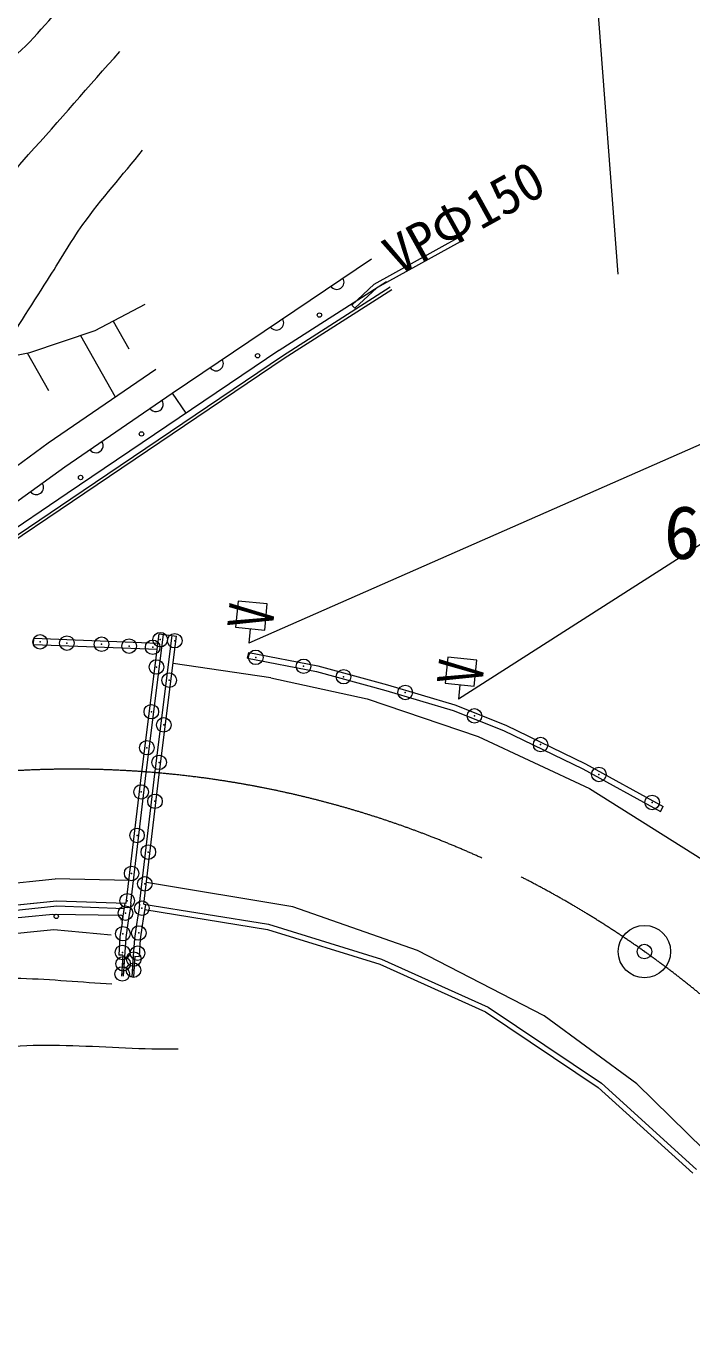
# Model space of a CAD drawing. Units: millimetres, scale not verified. Extents: x 40000 to 680000, y 20000 to 380000.
# Drawn here: x 447984 to 470860, y 291006 to 335710 of the extents above; entities that cross this region are included whole.
import ezdxf
from ezdxf.enums import TextEntityAlignment as Align

# ---------------------------------------------------------------- set-up
doc = ezdxf.new("R2010")
doc.units = ezdxf.units.MM
doc.header["$LTSCALE"] = 1000
doc.header["$PDMODE"] = 32
doc.header["$PDSIZE"] = 500
doc.linetypes.add('CHAIN', pattern=[18.5, 12, -1.5, 3.5, -1.5])
for name, color, linetype, lineweight in [('M-BGD', 7, 'Continuous', 13), ('M-BGD-HTXT', 7, 'Continuous', 13), ('M-BMK', 2, 'CHAIN', 13), ('M-BMK-SRVR', 3, 'Continuous', 13)]:
    doc.layers.add(name, color=color, linetype=linetype, lineweight=lineweight)
doc.styles.add('ＭＳ ゴシック', font='')
doc.styles.get('ＭＳ ゴシック').set_extended_font_data('MS Gothic')

# ---------------------------------------------------------------- blocks, each defined once
blk = doc.blocks.new('circle')
at = {"color": 0, "linetype": 'Continuous', "lineweight": -2}
blk.add_circle((0, 0), 1.25, dxfattribs=at)

msp = doc.modelspace()

# ---------------------------------------------------------------- linework, layer by layer
at = {"layer": 'M-BGD'}
for p, q in [((459947, 326834), (462822, 328428)), ((462894, 328297), (460036, 326712)), ((462822, 328428), (462894, 328297)), ((453005, 323095), (459847, 327714)), ((456675, 324572), (460368, 326937)), ((459179, 326123), (459947, 326834)), ((456799, 324378), (460492, 326744)), ((456853, 324294), (460546, 326659)), ((460036, 326712), (459281, 326013)), ((450363, 325248), (452078, 326154)), ((459179, 326123), (459281, 326013)), ((450973, 325570), (451514, 324613)), ((448112, 324497), (450363, 325248)), ((449858, 325079), (451050, 322967)), ((449397, 319657), (456668, 324567)), ((445671, 324001), (448112, 324497)), ((448028, 324480), (448757, 323187)), ((449526, 319467), (456797, 324377)), ((449582, 319384), (456853, 324294)), ((448745, 321386), (452440, 323919)), ((449311, 320562), (453005, 323095)), ((453005, 323095), (453470, 322408)), ((443720, 317709), (448745, 321386)), ((441094, 314628), (449311, 320562)), ((439187, 312759), (449397, 319657)), ((439316, 312568), (449526, 319467)), ((439372, 312485), (449582, 319384)), ((455272, 315947), (455185, 315049)), ((456271, 315850), (455272, 315947)), ((456183, 314952), (456271, 315850)), ((451961, 310068), (452562, 314825)), ((452110, 310049), (452711, 314806)), ((452407, 310013), (453009, 314768)), ((452556, 309995), (453158, 314749)), ((452562, 314825), (453158, 314749)), ((455185, 315049), (456183, 314952)), ((455684, 315001), (455635, 314500)), ((448245, 314461), (448253, 314661)), ((448245, 314461), (452495, 314292)), ((452520, 314492), (448253, 314661)), ((455597, 313984), (455635, 314180)), ((455597, 313984), (457957, 313530)), ((455635, 314180), (458002, 313725)), ((462471, 314022), (462384, 313124)), ((463470, 313925), (462471, 314022)), ((463383, 313027), (463470, 313925)), ((456389, 313310), (453038, 313803)), ((457957, 313530), (460345, 312881)), ((458002, 313725), (460399, 313073)), ((456389, 313310), (459697, 312588)), ((460399, 313073), (462718, 312383)), ((462384, 313124), (463383, 313027)), ((462883, 313075), (462835, 312574)), ((459697, 312588), (463515, 311300)), ((460345, 312881), (462652, 312194)), ((462652, 312194), (464389, 311498)), ((462718, 312383), (464469, 311681)), ((464469, 311681), (467198, 310362)), ((463515, 311300), (467338, 309515)), ((464389, 311498), (467106, 310184)), ((467198, 310362), (469874, 308894)), ((451429, 305568), (451961, 310068)), ((451580, 305565), (452110, 310049)), ((451878, 305530), (452407, 310013)), ((452029, 305534), (452556, 309995)), ((467106, 310184), (469778, 308718)), ((467338, 309515), (471604, 306824)), ((469778, 308718), (469874, 308894)), ((444392, 305937), (448979, 306406)), ((451521, 306343), (448979, 306406)), ((457153, 305438), (452117, 306277)), ((444454, 305182), (449033, 305655)), ((444486, 305004), (449039, 305475)), ((449033, 305655), (451429, 305568)), ((449039, 305475), (451359, 305391)), ((451283, 304907), (451387, 305570)), ((451556, 305359), (451517, 305109)), ((451580, 305565), (451556, 305359)), ((451878, 305530), (451853, 305313)), ((452088, 305524), (452011, 305032)), ((452029, 305534), (456317, 304844)), ((452060, 305347), (456276, 304668)), ((461436, 303940), (457153, 305438)), ((444463, 304764), (448908, 305191)), ((448908, 305191), (451242, 305152)), ((451283, 304907), (451208, 304411)), ((451517, 305109), (451480, 304877)), ((451813, 305063), (451777, 304831)), ((451853, 305313), (451813, 305063)), ((452011, 305032), (451974, 304801)), ((443881, 304140), (448940, 304668)), ((448940, 304668), (450905, 304481)), ((451480, 304877), (451407, 304390)), ((451777, 304831), (451706, 304357)), ((451974, 304801), (451905, 304336)), ((456276, 304668), (460136, 303474)), ((456317, 304844), (460200, 303642)), ((451208, 304411), (451168, 303788)), ((451407, 304390), (451321, 303058)), ((451706, 304357), (451667, 303755)), ((451905, 304336), (451866, 303742)), ((451307, 303779), (451168, 303788)), ((451307, 303779), (451261, 303062)), ((451667, 303755), (451620, 303038)), ((451726, 303752), (451680, 303034)), ((451726, 303752), (451866, 303742)), ((460200, 303642), (463857, 301997)), ((465786, 301698), (461436, 303940)), ((460136, 303474), (463769, 301839)), ((463769, 301839), (467643, 299238)), ((463857, 301997), (467754, 299381)), ((468968, 299357), (465786, 301698)), ((467643, 299238), (470891, 296294)), ((467754, 299381), (471021, 296418)), ((472517, 295869), (468968, 299357))]:
    msp.add_line(p, q, dxfattribs=at)
msp.add_lwpolyline([(417640, 291634), (418876, 292529), (420698, 293602), (422080, 294228), (424534, 295150), (427575, 296933), (431267, 299278), (436680, 302428), (440519, 304156), (444454, 305182), (449033, 305655), (451429, 305568)], dxfattribs=at)
msp.add_circle((449023, 305114), 75, dxfattribs=at)
for centre, radius, start, end in [((458657, 326910), 250, 214.0249, 34.0249), ((456585, 325511), 250, 214.0249, 34.0249), ((454513, 324112), 250, 214.0249, 34.0249), ((452444, 322710), 250, 214.4338, 34.4338), ((450382, 321296), 250, 214.4338, 34.4338), ((448337, 319858), 250, 215.8376, 35.8376), ((451241, 305077), 75, 269.036, 89.0361)]:
    msp.add_arc(centre, radius, start, end, dxfattribs=at)
for points, knots in [([(425488, 352983), (426623, 352187), (427818, 351470), (428893, 350596), (429690, 349946), (430503, 349289), (431141, 348482), (431663, 347820), (432106, 347078), (432399, 346287), (432932, 344847), (432846, 343240), (433264, 341763), (433514, 340881), (433715, 339944), (434240, 339194), (434678, 338569), (435399, 338201), (435972, 337698), (437335, 336501), (438608, 335198), (440031, 334071), (440815, 333449), (441495, 332449), (442491, 332349), (444204, 332176), (445807, 333435), (447230, 334406), (448088, 334991), (448695, 335878), (449427, 336615)], [0, 0, 0, 0, 1, 1, 1, 2, 2, 2, 3, 3, 3, 4, 4, 4, 5, 5, 5, 6, 6, 6, 7, 7, 7, 8, 8, 8, 9, 9, 9, 10, 10, 10, 10]), ([(424153, 351220), (424520, 351001), (424892, 350789), (425255, 350563), (426143, 350011), (427118, 349565), (427887, 348855), (428493, 348295), (428954, 347587), (429396, 346889), (429945, 346023), (430475, 345125), (430799, 344152), (431260, 342766), (431102, 341226), (431536, 339831), (432172, 337787), (433226, 335891), (434239, 334005), (434500, 333519), (434761, 333026), (435105, 332595), (436177, 331250), (437416, 330021), (438785, 328981), (439438, 328486), (440106, 327889), (440914, 327754), (442485, 327493), (444208, 327903), (445602, 328672), (446652, 329252), (447258, 330407), (448067, 331292), (449129, 332456), (450157, 333652), (451202, 334832)], [0, 0, 0, 0, 1, 1, 1, 2, 2, 2, 3, 3, 3, 4, 4, 4, 5, 5, 5, 6, 6, 6, 7, 7, 7, 8, 8, 8, 9, 9, 9, 10, 10, 10, 11, 11, 11, 12, 12, 12, 12]), ([(446997, 324271), (447571, 325172), (448145, 326074), (448719, 326976), (449126, 327614), (449499, 328275), (449940, 328889), (450574, 329776), (451304, 330590), (451986, 331440)], [0, 0, 0, 0, 1, 1, 1, 2, 2, 2, 3, 3, 3, 3]), ([(437272, 301562), (438613, 301937), (439932, 302402), (441295, 302687), (441933, 302820), (442581, 302912), (443231, 302959), (444753, 303070), (446284, 303029), (447810, 302987), (448851, 302958), (449888, 302859), (450927, 302795)], [0, 0, 0, 0, 1, 1, 1, 2, 2, 2, 3, 3, 3, 4, 4, 4, 4]), ([(415048, 289327), (415331, 289502), (415619, 289672), (415898, 289853), (416564, 290284), (417136, 290884), (417869, 291188), (418595, 291490), (419402, 291568), (420186, 291640), (420673, 291684), (421169, 291558), (421653, 291626), (423242, 291852), (424723, 292560), (426263, 293008), (428085, 293537), (429950, 293929), (431743, 294550), (436604, 296233), (440965, 299411), (446002, 300452), (448356, 300939), (450808, 300526), (453211, 300563)], [0, 0, 0, 0, 1, 1, 1, 2, 2, 2, 3, 3, 3, 4, 4, 4, 5, 5, 5, 6, 6, 6, 7, 7, 7, 8, 8, 8, 8])]:
    msp.add_open_spline(points, degree=3, knots=knots, dxfattribs=at)
for p in [(448465, 314549), (449387, 314505), (450577, 314468), (452595, 314624), (453094, 314588), (451523, 314402), (452334, 314362), (452464, 313684), (455874, 314016), (457517, 313709), (452903, 313230), (458892, 313351), (461011, 312812), (452289, 312148), (463389, 312003), (452714, 311696), (452136, 310911), (465661, 311019), (452556, 310407), (467664, 309992), (451935, 309391), (452413, 309070), (469489, 309032), (451797, 307898), (452184, 307325), (451611, 306591), (452065, 306234), (451461, 305654), (451400, 305229), (451964, 305396), (451311, 304520), (451855, 304545), (451294, 303876), (451814, 303852), (451320, 303485), (451684, 303646), (451289, 303137), (451676, 303267)]:
    msp.add_point(p, dxfattribs=at)
at = {"layer": 'M-BGD-HTXT'}
for p, q in [((467345, 339911), (468317, 327183)), ((490311, 329783), (455635, 314500)), ((488508, 328989), (462835, 312574))]:
    msp.add_line(p, q, dxfattribs=at)
at = {"layer": 'M-BMK'}
for start, end in [(81.4811, 98.3328), (68.7044, 81.4811), (11.6068, 68.7044)]:
    msp.add_arc((449558, 276174), 34000, start, end, dxfattribs=at)
at = {"layer": 'M-BMK-SRVR'}
msp.add_circle((469228, 303907), 900, dxfattribs=at)
msp.add_point((469228, 303907), dxfattribs=at)

# ---------------------------------------------------------------- block references
at = {"layer": 'M-BGD', "xscale": 60, "yscale": 60, "rotation": 354.4}
for p in [(458064, 325777), (455939, 324379), (451950, 321695), (449857, 320196)]:
    msp.add_blockref('circle', p, dxfattribs=at)

# ---------------------------------------------------------------- texts
at = {"layer": 'M-BGD', "style": 'ＭＳ ゴシック'}
msp.add_text('VPΦ150', height=1320, rotation=29, dxfattribs=at).set_placement((460438, 327695), align=Align.MIDDLE_LEFT)
msp.add_text('66.95', height=1833, dxfattribs=at).set_placement((473013, 318313), align=Align.MIDDLE_CENTER)
at = {"layer": 'M-BGD', "style": 'ＭＳ ゴシック', "width": 2}
for p in [(455735, 315420), (462935, 313495)]:
    msp.add_text('>', height=1320, rotation=354.442, dxfattribs=at).set_placement(p, align=Align.MIDDLE_CENTER)

doc.saveas('drawing.dxf')
